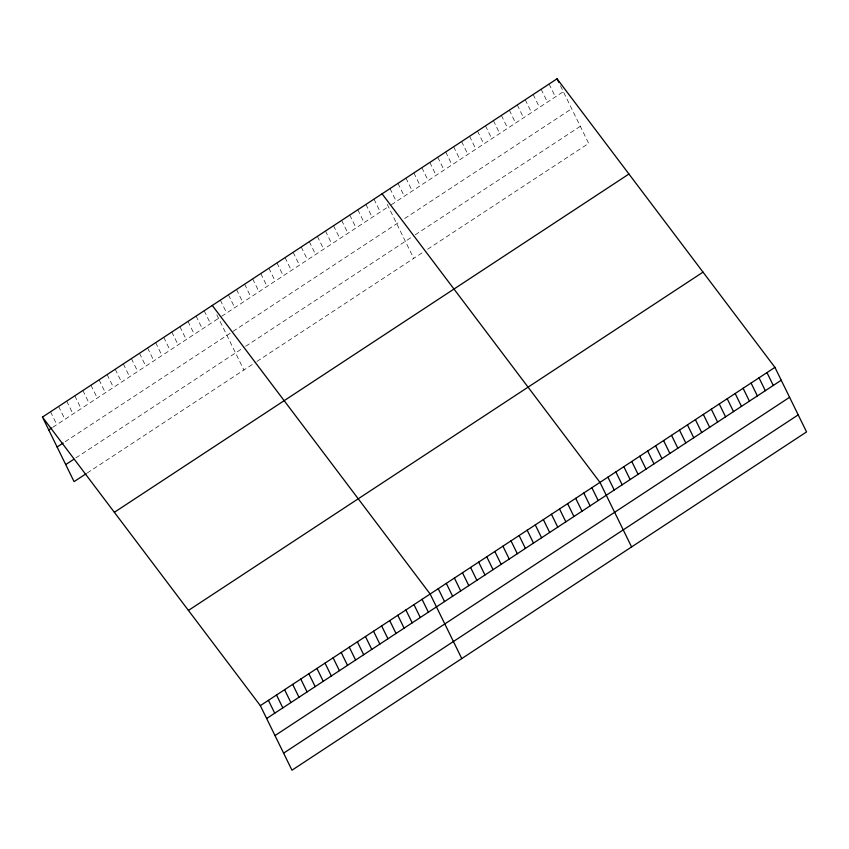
<?xml version="1.0" encoding="UTF-8"?>
<svg xmlns="http://www.w3.org/2000/svg" width="849" height="849" viewBox="0 0 849 849"><rect width="100%" height="100%" fill="white"/><g stroke="black" fill="none" stroke-linecap="round" stroke-linejoin="round"><path stroke-width="0.64" stroke-dasharray="4.25 3.18" d="M52.797 427.291L218.564 318.311M221.6 316.316L388.386 206.678M391.368 204.726L563.343 91.66M65.193 441.692L231.979 332.055M232.987 331.386L399.72 221.78M404.697 218.511L571.695 108.725M75.826 457.929L243.621 347.634M245.648 346.296L413.304 236.086M415.288 234.78L580.313 126.299M87.214 472.999L256.016 362.035M257.035 361.366L423.651 251.835M427.62 249.224L588.665 143.354L559.905 84.645M549.08 84.019L555.395 96.892M541.131 89.251L547.435 102.124M533.183 94.483L539.486 107.345M525.223 99.704L531.527 112.577M517.274 104.936L523.578 117.809M509.326 110.168L515.63 123.031M501.366 115.39L507.67 128.263M493.418 120.622L499.721 133.484M485.469 125.843L491.773 138.716M477.509 131.075L483.813 143.948M469.561 136.307L475.864 149.169M461.601 141.528L467.905 154.401M453.653 146.76L459.956 159.633M445.704 151.992L452.008 164.855M437.744 157.214L444.048 170.087M429.796 162.446L436.099 175.308M421.847 167.667L428.151 180.54M413.887 172.899L420.191 185.772M405.939 178.131L412.243 190.993M397.979 183.352L404.283 196.225M390.031 188.584L396.334 201.457M387.24 204.344L413.707 258.372M373.995 199.122L380.299 211.995M365.908 204.439L372.212 217.312M357.822 209.756L364.125 222.629M349.735 215.073L356.039 227.946M341.648 220.39L347.952 233.263M333.561 225.707L339.865 238.58M325.475 231.024L331.779 243.896M317.388 236.34L323.692 249.203M309.301 241.657L315.605 254.52M301.215 246.974L307.518 259.836M293.128 252.291L299.432 265.153M285.041 257.597L291.345 270.47M276.954 262.914L283.258 275.787M268.868 268.231L275.172 281.104M260.781 273.548L267.085 286.421M252.694 278.865L258.998 291.738M244.608 284.182L250.911 297.054M236.521 289.498L242.825 302.371M228.434 294.815L234.738 307.678M220.347 300.132L226.651 312.994M216.845 314.809L243.896 370.005M204.174 310.755L210.478 323.628M196.087 316.072L202.391 328.945M188 321.389L194.315 334.262M179.914 326.706L186.228 339.579M171.827 332.023L178.141 344.896M163.751 337.34L170.055 350.213M155.664 342.656L161.968 355.529M147.577 347.973L153.881 360.846M139.491 353.29L145.795 366.152M131.404 358.607L137.708 371.469M123.317 363.924L129.621 376.786M115.231 369.23L121.534 382.103M107.144 374.547L113.448 387.42M99.057 379.864L105.361 392.737M90.97 385.181L97.274 398.054M82.884 390.498L89.187 403.371M74.797 395.814L81.101 408.687M66.71 401.131L73.014 414.004M58.623 406.448L64.927 419.31M50.537 411.765L56.841 424.627"/><path stroke-width="1.27" d="M42.45 417.082L557.04 78.798L774.925 367.362L806.55 431.918L291.96 770.202L260.335 705.646L42.45 417.082L74.075 481.638L86.205 473.668M48.754 429.944L51.789 427.949M57.116 447.009L63.176 443.019M65.723 464.583L73.81 459.267M114.35 512.308L628.939 174.024M188.436 610.42L703.025 272.136M260.335 705.646L774.925 367.362M266.639 718.519L781.229 380.235M274.991 735.574L789.581 397.29M283.608 753.148L798.198 414.864M382.082 193.816L599.967 482.381L631.592 546.936M212.261 305.449L430.146 594.013L461.771 658.569M766.965 372.594L773.28 385.457M759.017 377.816L765.32 390.689M751.068 383.048L757.372 395.921M743.108 388.28L749.412 401.142M735.16 393.501L741.464 406.374M727.211 398.733L733.515 411.595M719.252 403.954L725.555 416.827M557.04 78.798L558.759 82.311M711.303 409.186L717.607 422.059M703.343 414.418L709.658 427.28M695.395 419.639L701.699 432.512M687.446 424.871L693.75 437.744M679.487 430.103L685.79 442.966M671.538 435.325L677.842 448.198M663.589 440.557L669.893 453.419M655.63 445.778L661.933 458.651M647.681 451.01L653.985 463.883M639.721 456.242L646.036 469.104M631.773 461.463L638.077 474.336M623.824 466.695L630.128 479.568M615.865 471.927L622.168 484.79M607.916 477.149L614.22 490.022M591.88 487.697L598.184 500.56M583.794 493.014L590.097 505.877M575.707 498.331L582.011 511.194M567.62 503.637L573.924 516.51M559.533 508.954L565.837 521.827M551.447 514.271L557.751 527.144M543.36 519.588L549.664 532.461M535.273 524.905L541.577 537.778M527.187 530.222L533.49 543.095M519.1 535.539L525.404 548.412M511.013 540.855L517.317 553.718M502.926 546.172L509.23 559.035M494.84 551.489L501.143 564.352M486.753 556.795L493.057 569.668M478.666 562.112L484.97 574.985M470.579 567.429L476.883 580.302M462.493 572.746L468.797 585.619M454.406 578.063L460.71 590.936M446.319 583.38L452.623 596.253M438.233 588.697L444.536 601.57M422.059 599.33L428.363 612.193M413.972 604.647L420.276 617.51M405.886 609.964L412.19 622.826M397.799 615.27L404.103 628.143M389.712 620.587L396.016 633.46M381.626 625.904L387.94 638.777M373.539 631.221L379.853 644.094M365.463 636.538L371.766 649.411M357.376 641.855L363.68 654.728M349.289 647.171L355.593 660.044M341.202 652.488L347.506 665.351M333.116 657.805L339.42 670.668M325.029 663.122L331.333 675.984M316.942 668.428L323.246 681.301M308.856 673.745L315.159 686.618M300.769 679.062L307.073 691.935M292.682 684.379L298.986 697.252M284.595 689.696L290.899 702.569M276.509 695.013L282.813 707.886M268.422 700.329L274.726 713.202"/></g></svg>
